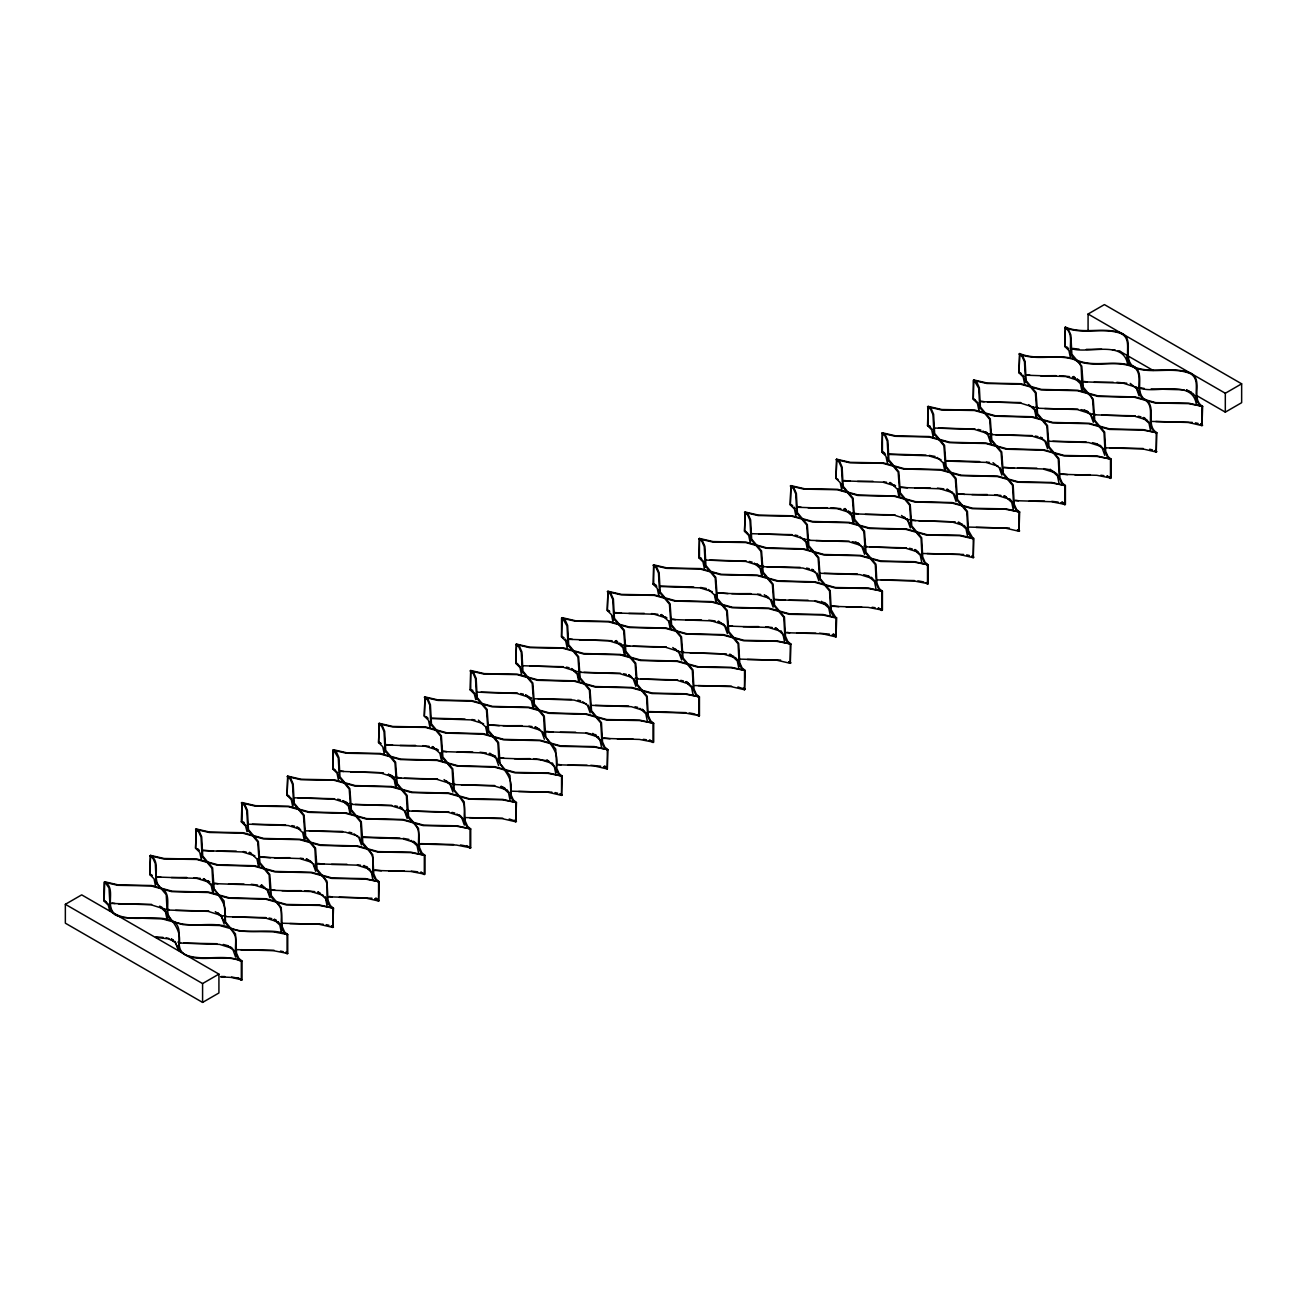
<?xml version="1.0" encoding="UTF-8"?>
<svg xmlns="http://www.w3.org/2000/svg" width="1307" height="1307" viewBox="0 0 1307 1307"><rect width="100%" height="100%" fill="white"/><g stroke="black" fill="none" stroke-linecap="round" stroke-linejoin="round"><path stroke-width="1.5" d="M65.35 904.313L81.688 894.87L218.923 974.107L218.923 992.977L202.585 1002.404L65.35 923.183L65.35 904.313L202.585 983.55L218.923 974.107M1088.078 330.998L1088.078 314.023L1104.415 304.596L1241.65 383.817L1241.65 402.687L1225.312 412.13L1197.163 395.874M282.884 923.248L319.202 924.294L332.828 927.431L333.481 908.185L319.856 905.048L286.592 904.444L265.991 898.726L229.411 897.844L208.81 892.126L172.23 891.243L151.628 885.525L118.365 884.921L104.74 881.784L104.086 901.013L108.285 905.212L109.804 910.93M328.629 896.831L364.947 897.876L378.573 901.013L379.226 881.784L365.601 878.631L332.337 878.026L311.736 872.324L275.156 871.426L254.555 865.708L217.975 864.826L197.373 859.107L164.11 858.503L150.485 855.366L149.831 874.612L154.03 878.794L155.647 886.652M465.864 817.594L502.182 818.639L515.808 821.793L516.461 802.547L502.836 799.394L469.572 798.806L448.971 793.088L412.391 792.189L391.79 786.487L355.21 785.589L334.608 779.887L301.345 779.282L287.736 776.129L287.083 795.375L291.265 799.557L292.899 807.432M511.625 791.192L547.927 792.238L561.553 795.375L562.206 776.129L548.581 772.992L515.317 772.388L494.716 766.67L458.136 765.788L437.535 760.07L400.955 759.187L380.353 753.469L347.09 752.865L333.481 749.728L332.828 768.973L337.01 773.156L338.644 781.014M557.37 764.775L593.672 765.82L607.298 768.973L607.951 749.728L594.326 746.575L561.062 745.97L540.461 740.268L503.881 739.37L483.28 733.668L446.7 732.77L426.098 727.051L392.835 726.463L379.226 723.31L378.573 742.556L382.755 746.738L384.389 754.596M694.605 685.554L730.923 686.583L744.533 689.737L745.186 670.491L731.577 667.354L698.297 666.75L677.696 661.032L641.116 660.149L620.515 654.431L583.935 653.533L563.333 647.831L530.07 647.226L516.461 644.073L515.808 663.319L519.99 667.501L521.624 675.376M740.35 659.136L776.668 660.182L790.278 663.319L790.931 644.073L777.322 640.936L744.042 640.332L723.441 634.614L686.861 633.732L666.26 628.014L629.68 627.131L609.078 621.413L575.815 620.809L562.206 617.672L561.553 636.917L565.735 641.1L567.369 648.958M786.095 632.719L822.413 633.764L836.023 636.917L836.676 617.672L823.067 614.519L789.787 613.914L769.202 608.212L732.606 607.314L712.005 601.612L675.425 600.714L654.823 594.995L621.56 594.407L607.951 591.254L607.298 610.5L611.48 614.682L613.114 622.54M923.33 553.498L959.648 554.527L973.258 557.681L973.911 538.435L960.302 535.298L927.039 534.694L906.437 528.976L869.858 528.093L849.256 522.375L812.66 521.477L792.075 515.775L758.795 515.17L745.186 512.017L744.533 531.263L748.715 535.445L750.349 543.32M969.075 527.08L1005.393 528.126L1019.003 531.263L1019.656 512.017L1006.047 508.88L972.784 508.276L952.182 502.558L915.603 501.676L895.001 495.957L858.405 495.075L837.82 489.357L804.54 488.753L790.931 485.616L790.278 504.861L794.46 509.044L796.094 516.902M1152.055 421.442L1188.373 422.471L1201.983 425.625L1202.636 406.379L1189.027 403.242L1155.764 402.638L1135.162 396.92L1098.583 396.037L1077.981 390.319L1041.401 389.421L1020.8 383.719L987.537 383.114L973.911 379.961L973.258 399.207L977.44 403.389L979.074 411.264M975.332 400.203L973.258 399.207L973.258 380.353L986.883 383.49L1020.146 384.095L1040.748 389.813L1077.327 390.695L1097.929 396.413L1134.509 397.295L1155.11 403.013L1188.373 403.618L1202.636 406.379C1190.35 399.092 1203.502 380.647 1191.2 373.361C1173.768 365.96 1153.918 373.655 1136.11 367.757C1117.044 357.791 1093.812 369.129 1074.762 359.164C1056.938 353.266 1037.104 360.961 1019.656 353.56L1019.003 372.805L1023.185 376.988L1024.819 384.846M1088.078 314.023L1225.312 393.26L1241.65 383.817M1086.28 349.377L1101.719 349.263M1040.519 375.779L1055.974 375.664M1113.156 382.265L1093.992 382.33M1017.647 468.216L1036.81 468.167M1074.844 474.817L1090.283 474.702M857.539 481.433L872.994 481.303M914.72 488.034L930.176 487.919M971.902 494.634L987.357 494.52M1029.083 501.235L1044.538 501.12M827.249 507.72L808.085 507.786M731.74 593.672L750.904 593.623M788.922 600.272L808.085 600.223M846.103 606.873L861.558 606.758M628.814 613.473L644.269 613.359M685.995 620.09L701.451 619.975M758.632 626.576L743.177 626.69M815.813 633.176L796.649 633.225M503.015 725.728L522.179 725.663M575.652 732.214L560.197 732.328M632.833 738.814L617.378 738.929M400.089 745.529L415.528 745.415M457.27 752.146L472.709 752.031M514.452 758.746L529.89 758.632M587.088 765.232L567.924 765.281M217.109 851.184L236.257 851.118M274.29 857.784L289.729 857.67M331.472 864.384L346.91 864.27M388.653 870.985L404.092 870.87M171.364 877.585L186.803 877.471M228.545 884.202L243.984 884.087M301.165 890.688L282.018 890.737M1151.173 388.931L1183.962 389.813M979.629 461.567L946.856 460.668M865.267 514.386L895.001 514.827M693.723 587.006L660.95 586.124M579.36 639.842L612.133 640.724M464.998 719.062L432.209 718.18M350.635 771.898L383.408 772.78M453.562 844.518L420.772 843.636M339.199 897.337L371.972 898.219M221.112 976.525L224.82 976.574M220.458 976.901L231.029 977.391L241.975 979.874L241.975 961.004L238.854 958.407L236.534 953.146L235.489 933.95L225.605 922.056L224.052 900.931L214.168 889.038L212.616 867.913L202.732 856.02L201.686 836.823L199.367 831.562L196.23 828.948L195.576 848.194L199.775 852.393L201.409 860.251M1059.683 375.73L1069.583 376.612M1116.864 382.33L1126.781 383.212M987.537 401.984L1020.8 402.572M1044.718 408.585L1077.981 409.189M1101.899 415.185L1135.162 415.789M1086.101 441.913L1052.838 441.309M1143.282 448.513L1110.019 447.909M925.993 455.114L889.675 454.068M1013.938 468.167L1004.037 467.285M830.958 507.786L840.858 508.668M918.919 520.823L955.221 521.869M976.1 527.424L1009.363 528.028M758.795 534.04L792.075 534.628M815.976 540.641L849.256 541.245M800.194 567.369L766.915 566.764M857.376 573.969L824.096 573.365M914.557 580.569L881.294 579.965M728.032 593.623L718.131 592.725M785.213 600.223L775.312 599.341M819.522 633.225L829.422 634.124M632.996 646.279L666.26 646.883M690.178 652.879L726.496 653.925M747.359 659.48L780.638 660.084M530.07 666.08L563.333 666.684M731.577 686.208L698.297 685.603M571.453 699.425L538.19 698.82M628.634 706.025L595.371 705.421M685.832 712.625L649.514 711.58M499.307 725.663L489.39 724.781M533.615 758.681L548.679 760.984M590.797 765.281L600.697 766.18M404.271 778.335L437.535 778.939M461.453 784.935L494.716 785.54M518.634 791.536L551.897 792.14M502.836 818.264L469.572 817.659M285.547 824.864L252.284 824.26M342.728 831.464L309.465 830.876M399.909 838.081L363.591 837.035M213.384 851.118L203.484 850.236M270.565 857.719L260.665 856.837M304.89 890.737L314.791 891.619M118.365 903.791L151.628 904.395M175.546 910.391L208.81 910.995M232.728 916.991L265.991 917.596M289.909 923.592L323.172 924.196M156.203 936.956L163.065 937.397M155.549 937.331L168.211 938.834L174.795 941.644M216.929 943.719L183.666 943.115M274.111 950.32L240.847 949.715M1079.027 349.149L1072.655 348.43M1192.343 422.39L1155.764 421.491M975.055 428.99L938.475 428.108M1032.236 435.59L995.656 434.708M1067.59 474.604L1061.219 473.886M937.429 488.132L943.785 488.851M850.285 481.205L843.93 480.486M994.611 494.732L1000.966 495.451M907.466 487.821L901.111 487.086M1051.792 501.333L1058.147 502.068M964.664 494.422L958.292 493.687M906.437 547.845L869.858 546.947M963.618 554.446L927.039 553.547M746.33 561.046L709.734 560.164M838.849 606.66L832.494 605.942M651.507 613.587L657.878 614.306M708.704 620.188L715.06 620.907M621.56 613.261L615.205 612.542M765.886 626.788L772.241 627.507M620.515 673.285L583.935 672.402M677.696 679.901L641.116 679.003M517.588 693.102L481.009 692.22M552.943 732.116L546.587 731.381M610.124 738.716L603.769 737.998M422.782 745.644L429.153 746.362M479.963 752.244L486.335 752.963M392.835 745.317L386.464 744.598M334.608 798.74L298.029 797.858M391.79 805.341L355.21 804.458M448.971 811.957L412.391 811.059M411.346 871.083L417.717 871.818M324.218 864.172L317.846 863.437M381.399 870.772L375.027 870.054M194.057 877.7L200.428 878.418M251.238 884.3L257.61 885.019M1112.29 349.753L1115.345 350.194M1072.001 348.806C1089.123 353.985 1124.298 339.51 1127.745 365.045M1144.328 388.489L1138.528 387.427M1140.619 388.424C1157.741 393.603 1192.915 379.128 1196.362 404.664M1084.091 381.448L1087.146 381.889M1083.438 381.824L1123.072 383.147L1137.874 387.803M1026.91 374.848L1029.965 375.272M1026.256 375.223L1065.891 376.547L1080.693 381.203M1094.874 414.825L1134.509 416.165L1146.892 420.021M1037.693 408.225L1077.327 409.565L1092.129 414.221M981.165 401.249L984.22 401.69M980.511 401.625L1020.146 402.964L1034.948 407.621M1106.31 447.844L1142.628 448.889L1156.238 452.026L1156.891 432.797C1144.262 425.069 1158.557 404.99 1143.723 398.57C1134.166 389.682 1146.37 371.776 1132.287 365.568C1122.68 356.795 1135.13 338.17 1120.507 332.746C1102.683 326.864 1082.85 334.543 1065.401 327.142L1064.748 346.388L1068.93 350.57L1070.564 358.445M1049.129 441.243L1088.764 442.567L1101.148 446.439M991.948 434.643L1031.582 435.966L1043.966 439.822M934.766 428.043L974.401 429.366L989.203 434.022M1100.853 475.209L1103.909 475.65M1043.672 468.609L1049.472 469.654M986.491 462.008L989.53 462.449M929.31 455.408L935.109 456.453M1060.565 474.261L1096.883 475.307L1111.146 478.068L1111.146 459.198L1108.026 456.6L1105.706 451.34L1104.66 432.127L1094.76 420.233L1093.224 399.125L1083.323 387.231L1081.788 366.107L1071.887 354.213L1070.858 335L1068.522 329.74L1065.401 327.142L1064.748 346.388L1066.839 347.384M1003.384 467.661L1043.019 468.984L1055.402 472.84M946.203 461.061L985.837 462.384L998.221 466.24M889.021 454.444L928.656 455.784L941.024 459.639M1015.474 500.287L1018.529 500.728M883.565 481.809L886.603 482.25M1014.82 500.663L1051.138 501.708L1065.401 504.486L1065.401 485.616L1062.281 483.018L1059.961 477.758L1058.915 458.545L1049.015 446.651L1047.479 425.527L1037.578 413.633L1036.043 392.525L1026.142 380.631L1025.113 361.418L1022.777 356.158L1019.656 353.56L1019.003 372.805L1021.094 373.802M957.639 494.062L997.274 495.402L1009.658 499.258M900.458 487.462L940.092 488.785L952.46 492.657M843.276 480.862L882.911 482.185L895.279 486.041M915.603 520.545L909.803 519.483M911.894 520.48L951.529 521.803L963.896 525.659M858.405 513.945L852.621 512.883M854.713 513.88L894.347 515.203L909.149 519.859M798.185 506.887L801.224 507.328M797.531 507.279L837.166 508.603L851.968 513.259M866.149 546.881L905.784 548.221L918.151 552.077M808.968 540.281L848.602 541.621L860.97 545.476M751.786 533.681L791.421 535.004L806.223 539.677M917.873 580.847L923.673 581.909M877.585 579.9L913.903 580.945L928.166 583.706L928.166 564.853L925.046 562.239L922.726 556.978L921.68 537.781L911.78 525.888L910.244 504.763L900.343 492.87L898.808 471.745L888.907 459.852L887.861 440.655L885.542 435.394L882.421 432.797L881.768 452.026L885.95 456.225L887.584 464.083M820.404 573.299L860.039 574.623L872.406 578.478M763.223 566.699L802.857 568.022L815.225 571.878M706.041 560.099L745.676 561.422L760.478 566.078M872.128 607.265L875.167 607.706M814.947 600.665L825.24 603.524M757.766 594.064L760.805 594.505M700.568 587.464L706.368 588.509M831.84 606.317L868.158 607.363L882.421 610.124L882.421 591.254L879.301 588.656L876.981 583.396L875.935 564.183L866.035 552.289L864.499 531.181L854.598 519.287L853.063 498.163L843.162 486.269L842.116 467.056L839.797 461.796L836.676 459.198L836.023 478.444L840.205 482.626L841.839 490.484M774.659 599.717L814.294 601.04L826.661 604.896M717.478 593.1L757.112 594.44L769.48 598.296M660.296 586.5L699.915 587.84L712.299 591.695M786.749 632.343L789.787 632.784M729.567 625.743L732.606 626.184M728.914 626.118L768.549 627.458L780.916 631.314M672.386 619.142L675.425 619.583M671.733 619.518L711.351 620.841L723.735 624.697M614.551 612.918L654.17 614.241L666.554 618.097M683.169 652.536L722.787 653.859L735.171 657.715M629.68 646.001L623.88 644.939M625.988 645.936L665.606 647.259L680.408 651.915M569.46 638.943L572.499 639.384M568.806 639.335L608.425 640.659L623.227 645.315M637.424 678.937L677.042 680.277L689.426 684.133M580.243 672.337L619.861 673.677L632.245 677.532M523.061 665.737L562.68 667.06L577.482 671.733M689.132 712.903L694.932 713.965M648.86 711.956L685.178 713.001L699.441 715.762L699.441 696.909L696.321 694.295L694.001 689.034L692.955 669.837L683.055 657.944L681.519 636.819L671.618 624.926L670.083 603.801L660.182 591.908L659.136 572.711L656.817 567.45L653.696 564.853L653.043 584.082L657.225 588.281L658.859 596.139M591.679 705.355L631.297 706.679L643.681 710.534M534.498 698.755L574.116 700.078L586.5 703.934M477.3 692.155L516.935 693.478L531.737 698.134M643.387 739.321L646.442 739.762M586.206 732.721L596.515 735.58L594.783 734.371M529.025 726.12L532.08 726.561M471.843 719.52L474.898 719.945M603.115 738.373L639.417 739.419L653.696 742.18L653.696 723.31L650.576 720.712L648.256 715.452L647.21 696.239L637.31 684.345L635.774 663.237L625.873 651.343L624.338 630.219L614.437 618.325L613.391 599.112L611.072 593.852L607.951 591.254L607.298 610.5L609.372 611.496M545.934 731.773L585.552 733.096L597.936 736.952M488.736 725.156L528.371 726.496L540.755 730.352M431.555 718.556L471.19 719.896L483.574 723.751M558.024 764.399L561.062 764.84M500.826 757.799L503.881 758.24M500.173 758.174L539.807 759.514L552.191 763.37M443.645 751.198L446.7 751.639M442.991 751.574L482.626 752.897L495.01 756.753M385.81 744.974L425.445 746.297L437.829 750.153M454.428 784.592L494.062 785.915L506.446 789.771M400.955 778.041L395.155 776.995M397.246 777.992L436.881 779.315L451.683 783.971M340.719 770.999L343.774 771.44M340.065 771.375L379.7 772.715L394.502 777.371M408.683 810.993L448.317 812.333L460.701 816.189M351.501 804.393L391.136 805.733L403.52 809.588M294.32 797.793L333.955 799.116L348.757 803.789M460.407 844.959L466.207 846.021M403.226 838.359L409.026 839.421M420.119 844.012L456.437 845.057L470.716 847.818L470.716 828.948L467.596 826.351L465.259 821.09L464.23 801.894L454.33 790L452.794 768.875L442.893 756.982L441.358 735.857L431.457 723.964L430.411 704.767L428.092 699.506L424.971 696.909L424.318 716.138L428.5 720.337L430.134 728.195M362.938 837.411L402.572 838.735L414.956 842.59M305.756 830.811L345.391 832.134L357.775 835.99M248.575 824.211L288.21 825.534L300.594 829.39M357.481 864.777L360.536 865.218M300.3 858.176L303.355 858.617M243.118 851.56L246.173 852.001M374.374 870.429L410.692 871.459L424.971 874.236L424.971 855.366L421.851 852.768L419.514 847.508L418.485 828.295L408.585 816.401L407.049 795.293L397.148 783.399L395.613 762.275L385.712 750.381L384.666 731.168L382.347 725.908L379.226 723.31L378.573 742.556L380.647 743.552M317.193 863.829L356.827 865.152L369.211 869.008M260.011 857.212L299.646 858.552L312.03 862.408M202.83 850.612L242.465 851.952L254.849 855.807M329.282 896.455L332.337 896.896M272.101 889.855L275.156 890.296M271.448 890.23L311.082 891.554L323.466 895.426M214.92 883.254L217.975 883.695M214.266 883.63L253.901 884.953L268.703 889.626M157.739 876.654L160.794 877.095M157.085 877.03L196.72 878.353L209.104 882.209M225.703 916.648L265.337 917.971L277.721 921.827M168.521 910.048L208.156 911.371L222.958 916.027M111.994 903.055L115.049 903.496M111.34 903.431L150.975 904.771L165.777 909.427M237.139 949.65L273.457 950.695L287.736 953.473L287.736 934.603L284.599 932.005L282.279 926.745L281.234 907.532L271.35 895.638L269.797 874.514L259.913 862.62L258.361 841.512L248.477 829.618L247.431 810.405L245.112 805.145L241.975 802.547L241.321 821.793L245.52 825.975L247.039 831.693M179.958 943.05L219.592 944.389L231.976 948.245M231.682 977.015L237.482 978.077M1195.399 422.831L1198.143 423.435M1138.217 416.23L1140.962 416.835M1081.02 409.63L1083.781 410.235M1092.783 413.845L1095.527 414.45M1035.601 407.245L1038.346 407.849M1149.654 449.232L1152.398 449.853M1092.472 442.632L1097.635 444.053M1035.275 436.032L1038.036 436.652M978.093 429.431L980.854 430.052M989.856 433.646L992.601 434.267M966.657 554.887L969.418 555.491M909.476 548.287L912.237 548.891M852.295 541.67L855.056 542.291M864.058 545.901L866.802 546.506M795.113 535.069L797.858 535.69M806.876 539.301L809.621 539.905M863.731 574.688L868.91 576.109M806.55 568.088L809.294 568.708M749.368 561.487L752.113 562.108M761.131 565.702L763.876 566.323M681.061 651.54L683.822 652.16M737.932 686.943L745.186 689.361L743.454 688.152M680.751 680.343L683.496 680.947M623.57 673.726L626.314 674.347M635.316 677.957L638.077 678.562M566.388 667.125L569.133 667.746M578.135 671.357L580.896 671.961M635.006 706.744L637.751 707.365M577.825 700.144L580.569 700.764M520.643 693.543L523.388 694.148M554.952 792.581L557.697 793.202M452.336 783.596L455.081 784.216M509.207 818.999L516.461 821.417L514.729 820.208M452.026 812.399L454.771 813.003M394.845 805.782L397.589 806.403M406.591 810.013L409.336 810.618M337.663 799.181L340.408 799.802M349.41 803.413L352.155 804.017M349.1 832.2L351.844 832.82M291.918 825.599L294.663 826.204M326.227 924.637L328.972 925.258M269.046 918.037L271.791 918.641M223.611 915.652L226.356 916.272M166.43 909.051L169.175 909.656M280.482 951.055L283.227 951.659M223.301 944.438L228.464 945.86M166.12 937.838L168.864 938.459M177.866 942.069L180.611 942.674M1118.089 350.815L1120.507 351.616M1186.707 390.434L1191.2 392.231M1072.344 377.217L1074.762 378.033M1106.653 476.271L1109.071 477.071M1060.908 502.672L1063.326 503.473M1003.727 496.072L1006.145 496.872M946.546 489.472L952.77 492.478M889.364 482.871L891.782 483.672M957.982 522.49L962.475 524.287M843.619 509.273L846.037 510.073M877.928 608.327L880.346 609.127M832.167 634.728L834.601 635.529M774.986 628.128L777.42 628.928M717.804 621.528L724.045 624.534M660.623 614.927L663.057 615.728M729.241 654.546L733.75 656.343M614.878 641.329L617.312 642.129M649.187 740.383L651.621 741.183M534.824 727.166L539.334 728.979M603.442 766.784L605.876 767.585M489.079 753.584L495.663 756.377M431.898 746.983L434.316 747.784M500.516 786.602L505.025 788.399L503.293 787.19M420.462 872.423L422.88 873.239M363.281 865.822L367.79 867.636L366.058 866.427M306.099 859.222L310.609 861.035M248.918 852.621L251.336 853.422M374.717 898.84L379.226 900.637M317.536 892.24L319.954 893.04M260.354 885.64L264.847 887.437M203.173 879.039L205.591 879.84M1200.561 424.252L1202.636 425.249L1200.904 424.04M1078.928 380.027L1076.837 379.03L1078.569 380.223M1143.38 417.636L1145.455 418.648M1086.199 411.035L1088.274 412.032L1086.542 410.839M1154.816 450.654L1156.891 451.65L1155.159 450.458M1040.454 437.453L1042.529 438.449L1040.797 437.257M987.422 432.846L985.347 431.849L988.468 434.447M1051.89 470.471L1057.085 474.065L1059.422 479.326M930.241 426.245L927.513 425.625L931.695 429.807L933.329 437.665M929.587 426.621L927.513 425.625L928.166 406.379L941.792 409.516L975.055 410.12L995.656 415.838L1032.236 416.721L1052.838 422.439L1089.417 423.337L1110.019 429.039L1143.282 429.644L1156.891 432.797L1142.628 430.019L1109.365 429.415L1088.764 423.713L1052.184 422.815L1031.582 417.113L995.003 416.214L974.401 410.496L941.138 409.908L927.513 406.755L930.633 409.352L932.953 414.613L933.999 433.826L943.899 445.72L945.435 466.844L955.335 478.738L956.871 499.846L966.772 511.74L967.817 530.952L970.137 536.213L973.258 538.811L973.258 557.681L971.526 556.472M884.496 452.663L881.768 452.026L883.842 453.039M1017.581 529.89L1019.656 530.887M838.097 479.44L836.023 478.444L836.676 459.198L850.285 462.351L883.565 462.939L904.166 468.658L940.746 469.556L961.348 475.258L997.927 476.156L1018.529 481.875L1051.792 482.463L1065.401 485.616L1051.138 482.838L1017.875 482.25L997.274 476.532L960.694 475.634L940.092 469.932L903.513 469.033L882.911 463.332L849.632 462.727L836.023 459.574L839.143 462.172L841.463 467.432L842.509 486.645L852.409 498.539L853.945 519.663L863.845 531.557L865.381 552.681L875.282 564.575L876.327 583.772M903.219 516.69L905.294 517.686M971.836 556.292L973.911 557.305L972.179 556.096M850.187 512.083L848.112 511.086L849.844 512.279M914.655 549.692L916.73 550.704M792.352 505.858L790.278 504.861L790.931 485.616L794.052 488.214L796.371 493.474L797.417 512.687L807.318 524.581L808.853 545.689L818.754 557.583L820.29 578.707L830.19 590.601L831.236 609.814L836.023 618.048L822.413 614.894L789.134 614.306L768.549 608.588L731.953 607.69L711.351 601.988L674.771 601.089L654.17 595.388L620.907 594.783L607.298 591.63L610.418 594.228L612.738 599.488L613.784 618.701L623.684 630.595L625.22 651.719L635.12 663.613L636.656 684.721L646.557 696.615L647.602 715.828M857.474 543.091L859.549 544.088L857.817 542.895M926.091 582.71L928.166 583.706L926.434 582.514M746.607 532.259L744.533 531.263L745.186 512.017L748.307 514.615L750.626 519.892L751.672 539.088L761.573 550.982L763.108 572.107L773.009 584L774.545 605.125L784.445 617.018L785.491 636.215L787.811 641.476L790.931 644.073L776.668 641.312L743.389 640.708L722.787 634.99L686.208 634.107L665.606 628.389L629.026 627.507L608.425 621.789L575.162 621.184L561.553 618.048L561.553 636.917L563.627 637.914M811.729 569.509L813.804 570.505L812.072 569.313M758.697 564.902L756.622 563.905L759.743 566.503M701.516 558.301L698.788 557.681L702.97 561.863L704.604 569.721M700.862 558.677L698.788 557.681L699.441 538.435L713.05 541.572L746.33 542.176L766.915 547.894L803.511 548.777L824.096 554.495L860.692 555.393L881.294 561.095L914.557 561.7L928.166 564.853L913.903 562.075L880.64 561.471L860.039 555.769L823.443 554.871L802.857 549.152L766.261 548.27L745.676 542.552L712.397 541.964L698.788 538.811L701.908 541.408L704.228 546.669L705.274 565.882L715.174 577.776L716.71 598.9L726.61 610.794L728.146 631.902L738.047 643.796L739.092 663.008M765.984 595.91L768.059 596.923M655.771 584.719L653.043 584.082L655.117 585.095M788.856 661.946L790.931 662.943L789.199 661.75M674.494 648.746L676.569 649.742M621.462 644.139L619.387 643.142L623.57 647.324L625.203 655.183M685.93 681.748L688.005 682.76M628.749 675.147L630.824 676.144L629.092 674.951M697.366 714.766L699.441 715.762L697.709 714.57M571.551 668.547L576.763 672.141M517.882 664.315L515.808 663.319L516.461 644.073L519.582 646.671L521.901 651.948L522.947 671.144L532.848 683.038L534.383 704.163L544.284 716.056L545.82 737.181L555.72 749.074L556.749 768.271L559.086 773.532L562.206 776.129L547.927 773.368L514.664 772.764L494.062 767.046L457.483 766.163L436.881 760.445L400.301 759.563L379.7 753.845L346.437 753.24L332.828 750.104L332.828 768.973L334.902 769.97M525.806 694.965L527.897 695.961M472.791 690.357L470.063 689.737L474.245 693.919L475.781 699.637M472.137 690.733L470.063 689.737L470.716 670.491L484.325 673.628L517.588 674.232L538.19 679.95L574.77 680.833L595.371 686.551L631.951 687.449L652.552 693.151L685.832 693.756L699.441 696.909L685.178 694.131L651.899 693.527L631.297 687.825L594.718 686.927L574.116 681.208L537.536 680.326L516.935 674.608L483.672 674.004L470.063 670.867L473.183 673.464L475.503 678.725L476.549 697.938L486.449 709.832L487.985 730.956L497.885 742.833L498.915 762.046M426.392 717.151L424.318 716.138L424.971 696.909L438.58 700.046L471.843 700.65L492.445 706.368L529.025 707.25L549.626 712.968L586.206 713.851L606.807 719.569L640.071 720.173L653.696 723.31L639.417 720.549L606.154 719.945L585.552 714.226L548.973 713.344L528.371 707.626L491.791 706.744L471.19 701.026L437.927 700.421L424.318 697.284L427.438 699.882L429.758 705.143L430.804 724.339L440.704 736.233L442.24 757.357L452.14 769.251L453.17 788.464M560.115 794.003L562.206 794.999L560.474 793.806M445.752 780.802L447.844 781.798M388.571 774.185L392.737 776.195M400.007 807.203L402.099 808.2L400.367 807.007M468.625 846.822L470.716 847.818L468.984 846.626M342.826 800.603L346.992 802.596M289.157 796.371L287.083 795.375L287.736 776.129L290.857 778.727L293.176 783.988L294.222 803.201L304.106 815.094L305.658 836.219L315.542 848.112L317.095 869.237L326.979 881.13L328.024 900.327L330.344 905.588L333.481 908.185L319.202 905.424L285.939 904.82L265.337 899.102L228.758 898.219L208.156 892.501L171.576 891.619L150.975 885.901L117.712 885.296L104.086 882.16L104.086 901.013L106.177 902.026M297.081 827.021L299.172 828.017M244.066 822.413L241.321 821.793L243.412 822.789M197.667 849.207L195.576 848.194L196.23 828.948L209.855 832.102L243.118 832.706L263.72 838.424L300.3 839.306L320.901 845.025L357.481 845.907L378.082 851.625L411.346 852.229L424.971 855.366L410.692 852.605L377.429 852.001L356.827 846.283L320.248 845.4L299.646 839.682L263.066 838.8L242.465 833.082L209.202 832.477L195.576 829.341L198.713 831.938L201.033 837.199L202.079 856.395L211.963 868.289L213.008 887.502M331.39 926.059L333.481 927.055L331.749 925.846M209.757 881.833L207.666 880.836L209.398 882.029M274.209 919.458L276.283 920.455L274.552 919.246M151.922 875.608L149.831 874.612L150.485 855.366C163.13 863.077 148.835 883.173 163.653 889.577C173.227 898.481 161.022 916.387 175.089 922.595C184.712 931.368 172.263 949.993 186.885 955.417C204.709 961.298 224.543 953.62 241.975 961.004L241.321 961.397C220.377 950.842 184.434 970.627 175.089 941.465M217.027 912.841L219.102 913.854L217.37 912.645M285.645 952.46L287.736 953.473L285.988 952.264M159.846 906.241L161.921 907.254M171.282 939.259L173.357 940.256L171.625 939.063M239.9 978.878L241.975 979.874L240.243 978.682M1119.74 351.175L1153.182 370.469M1186.609 389.78L1191.886 392.819M1200.251 424.416L1201.983 425.625L1201.983 406.755C1189.697 399.468 1202.848 381.023 1190.546 373.737C1173.114 366.352 1153.264 374.031 1135.456 368.133C1116.39 358.167 1093.158 369.505 1074.109 359.539C1056.285 353.642 1036.451 361.336 1019.003 353.936L1022.123 356.533L1024.459 361.794L1025.489 381.007L1035.389 392.901L1036.925 414.009L1046.825 425.902L1048.361 447.027L1058.262 458.92L1059.307 478.133L1061.627 483.394L1064.748 485.992L1064.748 504.861L1061.627 502.264M1143.723 417.439L1149.654 422.831M1143.07 417.815L1149 423.207L1150.617 431.065M1154.506 450.833L1156.238 452.026L1156.238 433.172C1143.609 425.445 1157.904 405.366 1143.07 398.945C1133.512 390.058 1145.716 372.152 1131.633 365.944C1122.027 357.17 1134.476 338.546 1119.854 333.122C1102.03 327.24 1082.196 334.919 1064.748 327.518C1073.701 332.828 1069.24 344.362 1070.743 352.678M1019.656 372.43L1021.388 373.622M1099.71 445.05L1103.909 449.232M1097.325 444.233L1102.177 448.023L1104.774 455.342M1028.707 404.615L1034.621 410.006L1036.255 417.864M1040.143 437.633L1044.996 441.423L1047.593 448.726M973.911 398.831L978.093 403.013M982.962 431.016L987.814 434.823L990.412 442.125M937.217 457.434L943.131 462.825L944.765 470.683M1017.271 530.07L1019.003 531.263L1019.003 512.393L1015.882 509.795L1013.562 504.535L1012.517 485.338L1002.616 473.444L1001.08 452.32L991.18 440.426L989.644 419.302L979.744 407.408L978.698 388.212L973.911 379.961L977.032 382.575L979.351 387.836L980.397 407.032L990.298 418.926L991.833 440.051L1001.734 451.944L1003.27 473.069L1013.17 484.962L1014.216 504.159L1016.536 509.42L1019.656 512.017L1005.393 509.256L972.13 508.652L951.529 502.934L914.949 502.051L894.347 496.333L857.751 495.451L837.166 489.733L803.887 489.128L790.278 485.992L793.398 488.589L795.718 493.85L796.764 513.063L806.664 524.957L808.2 546.065L818.1 557.958L819.636 579.083L829.537 590.976L830.582 610.189M893.857 484.668L895.589 485.877M914.998 549.495L920.912 554.887M914.345 549.871L920.259 555.263L921.892 563.121M925.781 582.889L927.513 584.082L927.513 565.228L924.392 562.631L921.68 556.651M790.931 504.486L792.663 505.678M870.985 577.106L875.167 581.288M868.6 576.289L874.514 581.664L876.147 589.539M799.982 536.671L805.896 542.062L807.53 549.92M811.418 569.689L816.271 573.479L818.868 580.782M745.186 530.887L749.368 535.069M823.508 602.315C831.138 604.814 829.471 614.633 836.023 618.048L836.023 636.917L832.902 634.303M754.237 563.072L760.151 568.463L761.785 576.322M708.492 589.49L714.406 594.881L716.04 602.739M788.546 662.126L790.278 663.319L790.278 644.449L787.157 641.851L781.227 631.134M665.132 616.724L666.864 617.933M742.801 688.528L744.533 689.737L744.533 670.867L741.412 668.269L738.7 662.29M607.951 610.124L609.683 611.317M686.273 681.551L692.187 686.943M685.62 681.927L691.534 687.319L693.167 695.177M697.056 714.945L698.788 716.138L698.788 697.284L695.667 694.687L692.955 688.691M628.438 675.327L633.291 679.134L635.888 686.436M562.206 636.525L563.938 637.734M642.26 709.162L646.442 713.344M639.875 708.345L645.789 713.72L647.422 721.595M571.257 668.727L577.171 674.118L578.805 681.976M582.693 701.745L587.546 705.535L590.143 712.838M516.461 662.943L520.643 667.125M525.512 695.128L531.426 700.519L533.06 708.378M559.821 794.182L561.553 795.375L561.553 776.505L558.432 773.907L552.502 763.19M493.589 755.381L495.32 756.59M436.407 748.78L438.139 749.973M514.076 820.584L515.808 821.793L515.808 802.923L512.687 800.325L509.975 794.346M379.226 742.18L380.958 743.373M459.28 814.8L463.462 818.999M456.895 813.983L461.747 817.79L464.344 825.093M390.662 775.198L394.845 779.38L396.478 787.239M388.277 774.365L394.191 779.756L395.825 787.615M399.713 807.383L404.566 811.19L407.163 818.492M333.481 768.581L337.663 772.78M413.535 841.218L416.655 843.816L418.975 849.076M411.15 840.401L417.064 845.776L418.697 853.651M344.917 801.599L348.038 804.197M342.532 800.783L348.446 806.158L350.08 814.032M353.968 833.801L358.821 837.591L361.418 844.894M287.736 794.999L291.918 799.181M296.771 827.184L302.701 832.575L304.335 840.434M331.096 926.238L332.828 927.431L332.828 908.561C323.875 903.268 328.335 891.733 326.832 883.418C324.577 875.396 315.118 872.472 313.729 863.633M273.898 919.622L279.829 925.013L281.462 932.871M285.334 952.64L287.083 953.849L287.083 934.979C278.13 929.685 282.59 918.151 281.087 909.819C278.832 901.797 269.373 898.889 267.984 890.034M150.485 874.236L152.216 875.429M230.538 946.856L234.737 951.055M228.153 946.039L233.022 949.846L235.603 957.149M159.536 906.421L165.466 911.812L167.084 919.671M170.972 939.439L175.841 943.229L178.422 950.548M104.74 900.637L108.938 904.836M1192.932 393.44L1195.399 396.413L1196.918 402.131M1135.75 386.823L1139.475 393.489M1130.245 383.408L1136.486 388.604L1139.083 395.907M1067.133 347.205L1068.522 348.61M1073.717 376.432L1075.106 377.821M1073.063 376.808L1080.366 383.588L1082 391.447M1090.005 413.241L1093.73 419.906M1084.5 409.81L1090.741 415.022L1093.338 422.324M1107.372 475.846L1110.493 478.444L1110.493 459.574L1107.372 456.976L1105.052 451.716L1104.007 432.519L1094.106 420.625L1092.57 399.501L1090.741 396.152L1083.438 389.372L1081.902 383.654L1081.134 366.483L1079.304 363.134L1073.063 357.938L1070.351 351.959M1032.824 406.64L1034.213 408.029M1050.191 469.246L1057.494 476.026L1059.127 483.884M1062.281 501.872L1063.669 503.277M993.01 462.645L999.251 467.841L1001.848 475.144M1009.952 499.078L1012.402 502.068L1013.938 507.786M1004.446 495.647L1011.749 502.443L1013.382 510.302M947.265 489.047L953.506 494.242L956.103 501.561M964.207 525.479L966.657 528.469M958.701 522.065L966.004 528.845L967.637 536.703M885.542 454.248L882.421 451.65L882.421 432.797L896.03 435.934L929.31 436.538L949.911 442.256L986.491 443.138L1007.093 448.856L1043.672 449.739L1064.274 455.457L1097.537 456.061L1111.146 459.198L1096.883 456.437L1063.62 455.833L1043.019 450.114L1006.439 449.232L985.837 443.514L949.258 442.632L928.656 436.914L895.377 436.309L881.768 433.172L884.888 435.77L887.208 441.031L888.254 460.227L898.154 472.121L899.69 493.245L909.59 505.139L911.126 526.264L921.027 538.157L922.072 557.37M890.083 482.446L897.386 489.226L899.02 497.101M907.025 518.879L910.734 525.545M901.52 515.464L907.761 520.66L910.358 527.963M844.992 508.488L846.381 509.877M844.338 508.864L851.641 515.644L853.275 523.503M855.775 541.866L862.016 547.078L864.613 554.38M878.647 607.902L881.768 610.5L881.768 591.63L878.647 589.032L875.935 583.053M804.099 538.696L805.488 540.085M821.466 601.302L828.769 608.082L830.402 615.94M833.556 633.928L834.944 635.333M764.285 594.701L770.526 599.897L773.123 607.2M775.721 627.703L783.024 634.499L784.657 642.358M718.54 621.103L724.781 626.298L727.378 633.617M735.482 657.535L737.932 660.525M729.976 654.121L737.279 660.901L738.912 668.759M656.817 586.304L653.696 583.706L653.696 564.853L667.305 567.99L700.568 568.594L721.17 574.312L757.766 575.194L778.351 580.912L814.947 581.795L835.532 587.513L868.812 588.117L882.421 591.254L868.158 588.493L834.879 587.889L814.294 582.17L777.698 581.288L757.112 575.57L720.516 574.688L699.915 568.97L666.652 568.365L653.043 565.228L656.163 567.826L658.483 573.087L659.529 592.283L669.429 604.177L670.965 625.301L680.865 637.195L682.401 658.32L692.302 670.213L693.347 689.41M661.358 614.502L668.661 621.282L670.295 629.157M678.3 650.935L682.009 657.601M672.795 647.52L679.036 652.716L681.633 660.019M616.267 640.544L617.656 641.933M615.613 640.92L622.916 647.7L624.55 655.559M649.922 739.958L653.043 742.556L653.043 723.686L649.922 721.088L647.21 715.109M598.247 736.772L604.177 747.506L607.298 750.104L607.298 768.973L604.177 766.359M592.741 733.358L600.044 740.138L601.677 747.996M604.831 765.984L606.219 767.389M529.629 697.154L531.018 698.559M535.56 726.757L541.801 731.953L544.398 739.256M546.996 759.759L554.299 766.556L555.932 774.414M478.378 720.141L485.681 726.937L487.315 734.795M489.815 753.159L496.056 758.354L498.653 765.657M506.757 789.591L509.207 792.581M501.251 786.177L508.554 792.957L510.187 800.815M426.703 716.971L428.092 718.36M432.633 746.558L439.936 753.338L441.57 761.213M449.575 782.991C452.63 791.487 460.652 796.192 464.067 804.181C465.57 812.497 461.11 824.031 470.063 829.341L470.063 848.194L466.942 845.596M444.07 779.576L450.311 784.772L452.908 792.075M421.197 872.014L424.318 874.612L424.318 855.742C415.365 850.449 419.825 838.914 418.322 830.598C416.067 822.56 406.608 819.652 405.219 810.797M369.522 868.828L373.23 875.494M364 865.414L371.319 872.194L372.952 880.052M376.089 898.04L377.494 899.445M375.436 898.415L378.573 901.013L378.573 882.16C369.62 876.866 374.08 865.332 372.577 857C370.322 848.978 360.863 846.054 359.474 837.215M306.818 858.813L313.076 864.009L315.673 871.312M318.255 891.815L325.574 898.612L327.207 906.47M249.637 852.197L256.956 858.993L258.59 866.851M261.727 884.839L263.115 886.244M261.073 885.215L267.331 890.41L269.912 897.713M278.032 921.647L280.482 924.637M197.961 849.027L199.367 850.416M203.892 878.614L211.211 885.394L212.845 893.253M220.834 915.047C223.905 923.543 231.927 928.248 235.342 936.237C236.845 944.553 232.385 956.087 241.321 961.397L241.321 980.25L238.201 977.652M215.328 911.633L221.586 916.828L224.167 924.131M163.653 908.447C171.397 922.056 182.751 928.705 178.7 946.922M1079.958 381.628L1081.788 384.977L1082.653 391.071M1022.777 375.027L1023.838 376.612M1045.649 441.047L1047.985 446.308M999.904 467.465L1002.224 472.726M932.348 429.431L928.166 425.249L928.166 406.379L931.287 408.977L933.606 414.237L934.652 433.45L944.553 445.344L946.088 466.468L955.989 478.346L957.525 499.47L967.425 511.364L968.471 530.577L973.258 538.811L959.648 535.674L926.385 535.069L905.784 529.351L869.204 528.469L848.602 522.751L812.006 521.869L791.421 516.151L758.142 515.546L744.533 512.393L747.653 515.007L749.973 520.268L751.019 539.464L760.919 551.358L762.455 572.482L772.355 584.376L773.891 605.5L783.792 617.394L784.837 636.591M954.159 493.866L956.479 499.127M851.233 513.684L853.063 517.033L853.928 523.127M862.669 546.702L864.989 551.962M794.052 507.083L795.113 508.668M816.924 573.103L819.244 578.364M771.179 599.521L773.499 604.782M703.623 561.487L699.441 557.305L699.441 538.435L702.562 541.033L704.881 546.293L705.927 565.506L715.828 577.4L717.363 598.508L727.264 610.402L728.8 631.526L738.7 643.42L739.746 662.633L742.066 667.893L745.186 670.491L730.923 667.73L697.644 667.125L677.042 661.407L640.463 660.525L619.861 654.807L583.281 653.908L562.68 648.207L529.417 647.602L515.808 644.449L518.928 647.063L521.248 652.324L522.294 671.52L532.194 683.414L533.73 704.538L543.63 716.432L544.66 735.645M725.434 625.922L727.754 631.183M633.944 678.741L636.264 684.018M565.327 639.139L566.388 640.724M588.199 705.159L590.519 710.42M542.454 731.577C549.593 745.693 559.984 749.957 556.096 768.647M474.898 693.543L470.716 689.361L470.716 670.491L473.837 673.089L476.156 678.349L477.202 697.562L487.103 709.456L488.638 730.564L498.539 742.458L500.075 763.582L509.975 775.476L511.004 794.689L513.341 799.949L516.461 802.547L502.182 799.786L468.919 799.181L448.317 793.463L411.738 792.581L391.136 786.863L354.556 785.964L333.955 780.263L300.692 779.658L287.083 776.505L290.203 779.103L292.523 784.38L293.569 803.576L303.453 815.47L305.005 836.594L314.889 848.488L315.935 867.685M496.709 757.978C503.849 772.11 514.239 776.358 510.351 795.064M325.165 896.635L327.763 903.938M246.173 825.599L241.975 821.417L241.975 802.547L255.6 805.684L288.863 806.288L309.465 812.006L346.045 812.889L366.646 818.607L403.226 819.489L423.827 825.207L457.091 825.812L470.716 828.948L456.437 826.187L423.174 825.583L402.572 819.881L365.993 818.983L345.391 813.264L308.811 812.382L288.21 806.664L254.947 806.06L241.321 802.923L244.458 805.52L246.778 810.781L247.824 829.994L257.708 841.888L259.26 862.996L269.144 874.889L270.19 894.102M210.803 883.434C217.942 897.55 228.317 901.814 224.445 920.52M1126.781 356.795L1128.398 364.669M1035.275 409.63L1036.908 417.488M989.53 436.032L991.163 443.89M943.785 462.449L944.553 464.197M898.04 488.851L899.673 496.725M806.55 541.67L808.183 549.544M760.805 568.088L762.438 575.946M715.06 594.505L716.693 602.364M669.315 620.907L670.948 628.765M577.825 673.726L579.458 681.601M532.08 700.144L532.848 701.908M486.335 726.561L487.968 734.42M440.59 752.963L442.223 760.821M349.1 805.782L350.733 813.657M303.355 832.2L304.106 833.964M257.61 858.617L259.243 866.476M1150.405 424.595L1151.173 428.549M1104.66 450.997L1105.167 452.908M1024.606 378.377L1025.374 382.33M978.861 404.778L979.629 408.732M967.425 530.234L968.193 534.187M933.116 431.196L933.884 435.149M887.371 457.597L888.139 461.567M841.626 484.015L842.394 487.968M795.881 510.433L796.649 514.386M750.136 536.834L750.904 540.788M704.391 563.252L705.159 567.205M658.646 589.653L659.414 593.623M612.901 616.071L613.669 620.024M567.156 642.472L567.924 646.442M521.411 668.89L522.179 672.844M475.666 695.308L476.434 699.261M464.23 820.747L464.72 822.675M429.921 721.709L430.689 725.663M384.16 748.127L384.944 752.08M338.415 774.528L339.199 778.498M292.67 800.946L293.454 804.9M281.234 926.402L282.018 930.355M246.925 827.364L247.693 831.317M235.489 952.803L235.995 954.731M201.18 853.765L201.948 857.719M155.435 880.183L156.203 884.136M109.69 906.584L110.458 910.554M1070.858 353.87L1071.119 355.912M945.043 466.125L945.418 470.308M784.935 637.783L785.213 639.842M739.19 664.201L739.468 666.243M601.857 742.245L600.812 723.032L590.911 711.139L589.375 690.014L579.475 678.121L577.939 657.013L568.039 645.119L566.993 625.906L562.206 617.672L565.327 620.27L567.646 625.53L568.692 644.743L578.593 656.62L580.128 677.745L590.029 689.639L591.565 710.763L601.465 722.657L602.511 741.87L604.831 747.13L607.951 749.728L593.672 746.951L560.409 746.362L539.807 740.644L503.228 739.746L482.626 734.044L446.046 733.145L425.445 727.427L392.182 726.839L378.573 723.686L381.693 726.284L384.013 731.544L385.059 750.757L394.959 762.651L396.495 783.775L406.395 795.669L407.425 814.865M556.21 769.839L556.488 771.898M533.338 703.82L533.713 708.002M510.465 796.257L510.743 798.299M361.68 841.283L360.634 822.07L350.75 810.177L349.198 789.069L339.314 777.175L338.268 757.962L333.481 749.728L336.602 752.326L338.921 757.586L339.967 776.783L349.851 788.676L351.403 809.801L361.287 821.695L362.84 842.819L372.724 854.713L373.769 873.926L376.089 879.186L379.226 881.784L364.947 879.007L331.684 878.402L311.082 872.7L274.503 871.802L253.901 866.1L217.321 865.201L196.72 859.483L163.457 858.895L149.831 855.742L152.952 858.34L155.288 863.6L156.317 882.813L166.218 894.707L167.263 913.903M304.613 835.876L304.988 840.058M213.123 888.695L213.498 892.877M167.378 915.112L167.737 919.295M1225.312 393.26L1225.312 412.13M202.585 983.55L202.585 1002.404M109.723 900.915L110.082 907.303L112.402 912.564L115.522 915.161L122.776 917.579L162.411 918.919L183.013 924.637L219.592 925.519L240.194 931.238L273.457 931.842L287.736 934.603C268.981 926.434 246.86 936.596 228.464 926.99C209.97 920.831 189.041 929.489 171.282 920.389C152.968 914.05 131.762 923.265 114.444 913.593C105.083 905.179 116.454 888.793 104.74 881.784L109.036 888.107L109.723 900.915"/></g></svg>
